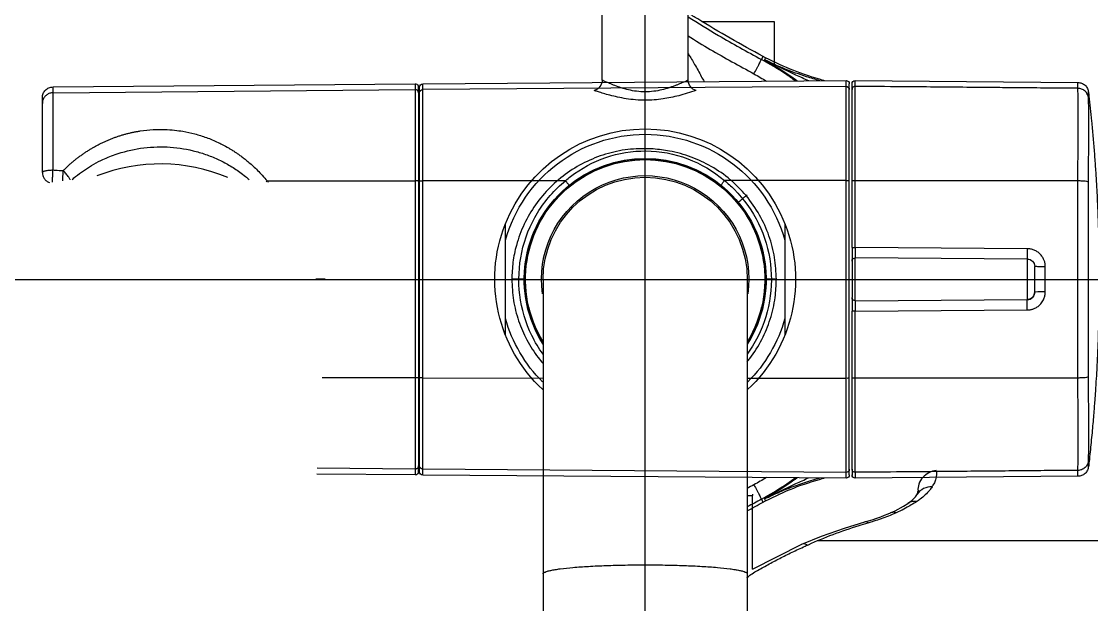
# Model space of a CAD drawing. Header units: millimetres. Extents: x 18456 to 179493, y -203649 to 469211.
# Drawn here: x 149660.6 to 149760.2, y 49931.5 to 49985.8 of the extents above; entities that cross this region are included whole.
import ezdxf

# ---------------------------------------------------------------- set-up
doc = ezdxf.new("R2010")
doc.units = ezdxf.units.MM
doc.layers.add('X-평면도(기본형)$0$FUR', color=6, linetype='Continuous', true_color=0xff00ff)
doc.layers.add('X-평면도(기본형)$0$TIL', color=5, linetype='Continuous', true_color=0x0000ff)

# ---------------------------------------------------------------- blocks, each defined once
blk = doc.blocks.new('X-평면도(기본형)$0$A$C5C7666B6')
at = {"layer": 'X-평면도(기본형)$0$FUR', "color": 1, "true_color": 0xff0000}
for p, q in [((94.3, 283.569), (94.3, 19.863)), ((600.324, 125.355), (-4.7, 125.355))]:
    blk.add_line(p, q, dxfattribs=at)
at = {"layer": 'X-평면도(기본형)$0$FUR'}
for p, q in [((77.456, 181.455), (77.397, 181.455)), ((76.397, 180.464), (76.103, 146.758)), ((76.457, 180.464), (76.397, 180.464)), ((76.938, 180.464), (76.646, 146.758)), ((85.145, 160.533), (85.13, 146.758)), ((103.47, 146.758), (103.461, 155.407)), ((111.954, 146.758), (111.875, 155.891)), ((112.497, 146.751), (112.417, 155.919)), ((76.163, 146.758), (76.103, 146.758)), ((76.463, 146.455), (76.369, 146.458)), ((77.85, 146.455), (77.85, 146.355)), ((110.75, 146.355), (110.75, 146.455)), ((112.232, 146.458), (112.137, 146.455)), ((112.437, 146.758), (112.497, 146.758)), ((76.1, 146.058), (75.802, 106.658)), ((76.644, 146.058), (76.1, 146.058)), ((76.348, 106.658), (76.644, 146.058)), ((76.942, 146.355), (76.4, 146.355)), ((85.13, 146.058), (76.644, 146.058)), ((85.165, 146.355), (76.942, 146.355)), ((103.47, 146.058), (85.13, 146.058)), ((103.435, 146.355), (85.165, 146.355)), ((111.658, 146.355), (103.435, 146.355)), ((103.47, 146.058), (103.48, 134.855)), ((111.956, 146.058), (103.47, 146.058)), ((112.2, 146.355), (111.658, 146.355)), ((112.252, 106.658), (111.956, 146.058)), ((112.5, 146.058), (111.956, 146.058)), ((112.798, 106.658), (112.5, 146.058)), ((94.294, 137.544), (94.294, 137.765)), ((94.294, 137.324), (94.294, 137.544)), ((94.294, 137.114), (94.294, 137.324)), ((94.294, 136.927), (94.294, 137.114)), ((94.294, 136.77), (94.294, 136.927)), ((94.294, 136.652), (94.294, 136.77)), ((94.294, 136.578), (94.294, 136.652)), ((94.294, 136.553), (94.294, 136.578)), ((94.3, 134.855), (499.834, 134.855)), ((75.773, 129.355), (58.5, 129.355)), ((75.773, 121.355), (58.5, 121.355)), ((76.728, 120.616), (76.736, 120.641)), ((70.3, 120.094), (70.3, 113.355)), ((94.3, 115.855), (499.834, 115.855)), ((114.4, 115.855), (114.4, 115.355)), ((121.253, 115.355), (114.4, 115.355)), ((121.264, 115.378), (118.944, 110.776)), ((73.842, 114.527), (73.571, 114.383)), ((73.7, 114.142), (73.571, 114.383)), ((73.7, 114.142), (73.868, 114.234)), ((94.294, 113.143), (94.294, 114.143)), ((114.721, 114.234), (114.889, 114.142)), ((115.018, 114.383), (114.747, 114.527)), ((115.018, 114.383), (114.889, 114.142)), ((70.3, 113.355), (74.3, 113.355)), ((118.943, 110.775), (118.944, 110.776)), ((119.024, 110.255), (118.983, 110.162)), ((118.6, 109.292), (118.6, 49.709)), ((76.348, 106.658), (75.802, 106.658)), ((85.095, 106.658), (76.348, 106.658)), ((103.505, 106.658), (85.095, 106.658)), ((112.252, 106.658), (103.505, 106.658)), ((112.798, 106.658), (112.252, 106.658)), ((75.803, 105.813), (75.803, 105.807)), ((75.803, 105.807), (75.983, 85.079)), ((75.863, 105.803), (75.803, 105.803)), ((76.646, 106.355), (76.102, 106.355)), ((85.13, 106.355), (76.646, 106.355)), ((103.47, 106.355), (85.13, 106.355)), ((111.954, 106.355), (103.47, 106.355)), ((112.498, 106.355), (111.954, 106.355)), ((112.249, 105.805), (112.797, 105.805)), ((112.616, 85.077), (112.797, 105.805)), ((116.02, 102.529), (115.818, 102.095)), ((113.977, 99.962), (113.979, 99.962)), ((114.526, 100.204), (114.346, 100.079)), ((76.88, 84.095), (76.875, 84.095)), ((111.721, 84.095), (111.726, 84.095))]:
    blk.add_line(p, q, dxfattribs=at)
at = {"layer": 'X-평면도(기본형)$0$FUR', "color": 8, "true_color": 0x808080}
for p, q in [((85.118, 132.764), (85.13, 146.058)), ((99.496, 138.355), (89.104, 138.355)), ((85.095, 106.658), (85.105, 117.97)), ((86.508, 115.948), (86.445, 115.871)), ((103.497, 115.855), (103.505, 106.658)), ((89.104, 112.355), (99.496, 112.355)), ((91.445, 89.802), (91.335, 105.803)), ((92.224, 105.802), (92.296, 105.803)), ((92.408, 89.8), (92.296, 105.803)), ((96.056, 106.105), (95.992, 106.105)), ((96.292, 105.803), (96.18, 89.8)), ((96.292, 105.803), (96.18, 89.8)), ((96.292, 105.803), (96.292, 105.803)), ((97.254, 105.803), (97.144, 89.802)), ((96.18, 89.8), (96.18, 89.8)), ((95.466, 88.114), (93.123, 88.114))]:
    blk.add_line(p, q, dxfattribs=at)
at = {"layer": 'X-평면도(기본형)$0$FUR'}
for points in [[(118.943, 110.775), (118.198, 108.958), (117.441, 106.793), (116.869, 104.916)], [(103.502, 105.803), (102.723, 105.803), (101.944, 105.803), (101.164, 105.803), (100.383, 105.803), (99.602, 105.803), (98.82, 105.803), (98.037, 105.803), (97.254, 105.803)], [(116.869, 104.916), (116.806, 104.703), (116.661, 104.234)], [(116.661, 104.234), (116.515, 103.798), (116.378, 103.414), (116.249, 103.075), (116.111, 102.737), (116.021, 102.531)], [(115.818, 102.095), (115.4, 101.316), (115.148, 100.907)], [(115.143, 100.899), (114.877, 100.552), (114.526, 100.204)], [(114.349, 100.081), (114.239, 100.024), (114.055, 99.965), (113.979, 99.961)]]:
    blk.add_lwpolyline(points, dxfattribs=at)
at = {"layer": 'X-평면도(기본형)$0$FUR', "color": 8, "true_color": 0x808080}
for points in [[(96.292, 105.803), (96.223, 105.803), (96.024, 105.803), (95.706, 105.803), (95.292, 105.803), (94.81, 105.803), (94.293, 105.803), (93.776, 105.803), (93.294, 105.803), (92.881, 105.803), (92.563, 105.803), (92.364, 105.803), (92.296, 105.803)], [(92.408, 89.8), (92.472, 89.8), (92.66, 89.8), (92.96, 89.8), (93.35, 89.8), (93.805, 89.8), (94.293, 89.8), (94.781, 89.8), (95.236, 89.8), (95.627, 89.8), (95.927, 89.8), (96.116, 89.8), (96.18, 89.8)]]:
    blk.add_lwpolyline(points, dxfattribs=at)
at = {"layer": 'X-평면도(기본형)$0$FUR', "color": 8, "true_color": 0x808080, "extrusion": (0, 0, -1)}
blk.add_arc((-99.699, 170.486), 16.14, 337.10446, 21.43631, dxfattribs=at)
at = {"layer": 'X-평면도(기본형)$0$FUR'}
for centre, radius, start, end in [((76.4, 146.055), 0.3, 90, 179.56667), ((76.943, 146.056), 0.299, 90.20002, 179.76952), ((85.785, 146.131), 0.659, 160.0733, 186.35585), ((102.815, 146.131), 0.659, 353.64342, 19.92743), ((111.657, 146.056), 0.299, 0.23048, 89.80034), ((112.2, 146.055), 0.3, 0.43333, 90), ((94.3, 125.355), 9.65, 81.99399, 278.00601), ((94.3, 125.355), 9.5, 90, 270), ((75.763, 130.355), 1, 270, 344.90459), ((75.763, 120.355), 1, 15.09541, 90), ((114.4, 115.855), 0.5, 258, 270), ((76.102, 106.655), 0.3, 179.56667, 270), ((76.647, 106.654), 0.299, 179.36831, 269.79613), ((85.763, 106.583), 0.672, 173.60156, 199.76782), ((102.837, 106.583), 0.672, 340.23235, 6.39862), ((111.953, 106.654), 0.299, 270.20387, 0.63169), ((112.498, 106.655), 0.3, 270, 0.43333), ((76.103, 105.805), 0.3, 90, 178.58663), ((112.497, 105.805), 0.3, 359.59023, 90), ((172.747, 88.18), 58.169, 162.72555, 163.5905), ((101.28, 108.664), 16.162, 327.91593, 332.15177), ((115.029, 98.887), 1.374, 119.80994, 122.54139), ((108.969, 104.102), 7.227, 323.15313, 326.18455)]:
    blk.add_arc(centre, radius, start, end, dxfattribs=at)
at = {"layer": 'X-평면도(기본형)$0$FUR', "color": 8, "true_color": 0x808080}
for centre, radius, start, end in [((94.3, 125.355), 14, 42.90774, 317.09226), ((94.3, 125.355), 13.5, 105.64247, 254.35753), ((94.3, 125.355), 13.5, 45.00492, 74.35753), ((94.3, 125.355), 11.25, 57.61247, 302.38753), ((94.294, 125.355), 11.135, 58.55477, 301.44523), ((94.3, 125.355), 13.5, 285.64247, 314.99508), ((92.596, 105.805), 0.3, 90.00007, 180.3999), ((95.992, 105.805), 0.3, 359.60048, 89.99995), ((93.108, 89.805), 0.7, 180.40014, 270.00001), ((95.48, 89.805), 0.7, 269.99992, 359.60009)]:
    blk.add_arc(centre, radius, start, end, dxfattribs=at)
at = {"layer": 'X-평면도(기본형)$0$FUR'}
for points, knots in [([(77.397, 181.455), (77.266, 181.44), (77.006, 181.411), (76.676, 181.182), (76.445, 180.855), (76.413, 180.594), (76.397, 180.464)], [0, 0, 0, 0, 0.250001, 0.5, 0.749998, 1, 1, 1, 1]), ([(76.938, 180.464), (76.939, 180.568), (76.956, 180.672), (77.021, 180.87), (77.07, 180.963), (77.192, 181.131), (77.266, 181.205), (77.434, 181.327), (77.527, 181.375), (77.724, 181.439), (77.828, 181.455), (77.931, 181.455)], [0, 0, 0, 0, 0.2, 0.2, 0.4, 0.4, 0.6, 0.6, 0.8, 0.8, 1, 1, 1, 1]), ([(77.931, 181.455), (77.72, 181.455), (77.403, 181.455), (77.443, 181.455), (77.456, 181.455)], [0, 0, 0, 0, 0.666627, 1, 1, 1, 1]), ([(84.351, 181.455), (83.786, 181.455), (83.218, 181.455), (81.843, 181.455), (81.05, 181.455), (79.709, 181.455), (79.144, 181.455), (78.316, 181.455), (78.042, 181.455), (77.931, 181.455)], [0, 0, 0, 0, 0.173987, 0.173987, 0.456144, 0.456144, 0.738301, 0.738301, 1.020457, 1.020457, 1.020457, 1.020457]), ([(84.351, 181.455), (84.344, 181.454), (84.329, 181.453), (84.309, 181.44), (84.292, 181.422), (84.277, 181.402), (84.253, 181.363), (84.223, 181.292), (84.188, 181.166), (84.159, 181.014), (84.138, 180.838), (84.125, 180.653), (84.123, 180.526), (84.122, 180.464)], [0, 0, 0, 0, 0.0632772, 0.1199454, 0.1699939, 0.2134243, 0.2502462, 0.3814301, 0.5001633, 0.6307402, 0.7573102, 0.8802502, 1, 1, 1, 1]), ([(84.351, 181.455), (84.452, 181.455), (84.553, 181.44), (84.747, 181.379), (84.839, 181.334), (85.005, 181.219), (85.079, 181.148), (85.203, 180.988), (85.253, 180.899), (85.292, 180.795), (85.295, 180.785), (85.298, 180.776)], [0, 0, 0, 0, 0.2, 0.2, 0.4, 0.4, 0.6, 0.6, 0.8, 0.8, 0.8194978, 0.8194978, 0.8194978, 0.8194978]), ([(76.938, 180.464), (76.724, 180.464), (76.404, 180.464), (76.444, 180.464), (76.457, 180.464)], [0, 0, 0, 0, 0.666667, 1, 1, 1, 1]), ([(84.122, 180.464), (83.19, 180.464), (82.293, 180.464), (80.647, 180.464), (79.9, 180.464), (78.625, 180.464), (78.097, 180.464), (77.31, 180.464), (77.051, 180.464), (76.938, 180.464)], [0, 0, 0, 0, 0.25, 0.25, 0.5, 0.5, 0.75, 0.75, 1, 1, 1, 1]), ([(85.261, 180.512), (85.22, 180.512), (85.166, 180.511), (85.022, 180.506), (84.926, 180.503), (84.714, 180.494), (84.598, 180.489), (84.36, 180.477), (84.239, 180.471), (84.122, 180.464)], [0.2354294, 0.2354294, 0.2354294, 0.2354294, 0.4, 0.4, 0.6, 0.6, 0.8, 0.8, 1, 1, 1, 1]), ([(84.122, 180.464), (84.126, 180.401), (84.129, 180.338), (84.148, 180.021), (84.163, 179.766), (84.178, 179.512)], [1.65944625, 1.65944625, 1.65944625, 1.65944625, 1.67833188, 1.67833188, 1.75485151, 1.75485151, 1.75485151, 1.75485151]), ([(85.125, 179.555), (85.093, 179.554), (85.004, 179.551), (84.837, 179.545), (84.66, 179.537), (84.531, 179.53), (84.456, 179.527), (84.4, 179.524), (84.344, 179.521), (84.291, 179.518), (84.236, 179.515), (84.199, 179.513), (84.178, 179.512)], [0.4226013, 0.4226013, 0.4226013, 0.4226013, 0.4999817, 0.6248691, 0.7497584, 0.8122995, 0.8435822, 0.8748658, 0.9061502, 0.9374344, 0.9641362, 1, 1, 1, 1]), ([(85.026, 178.855), (85.023, 178.856), (85.02, 178.857), (84.957, 178.888), (84.879, 178.938), (84.698, 179.066), (84.596, 179.145), (84.386, 179.32), (84.279, 179.416), (84.178, 179.512)], [0.2382534, 0.2382534, 0.2382534, 0.2382534, 0.25, 0.25, 0.5, 0.5, 0.75, 0.75, 1, 1, 1, 1]), ([(94.294, 155.147), (94.294, 155.261), (94.294, 155.496), (94.294, 155.782), (94.294, 155.973), (94.294, 155.996), (94.294, 156.008)], [0, 0, 0, 0, 0.244852, 0.504088, 0.761077, 1, 1, 1, 1]), ([(76.103, 146.758), (76.107, 146.713), (76.113, 146.653), (76.16, 146.579), (76.19, 146.546), (76.207, 146.53), (76.217, 146.521), (76.226, 146.515), (76.232, 146.51), (76.238, 146.506), (76.247, 146.5), (76.258, 146.494), (76.275, 146.484), (76.295, 146.476), (76.328, 146.464), (76.353, 146.459), (76.364, 146.458), (76.369, 146.458)], [0, 0, 0, 0, 0.2838117, 0.3848772, 0.4191184, 0.4320017, 0.4425615, 0.4473442, 0.4520798, 0.4570305, 0.4624524, 0.4754947, 0.4924677, 0.5409015, 0.6117077, 0.8309336, 1, 1, 1, 1]), ([(76.163, 146.758), (76.15, 146.758), (76.109, 146.758), (76.431, 146.758), (76.646, 146.758)], [0, 0, 0, 0, 0.333333, 1, 1, 1, 1]), ([(76.944, 146.455), (76.729, 146.455), (76.414, 146.455), (76.451, 146.455), (76.463, 146.455)], [0, 0, 0, 0, 0.681666, 1, 1, 1, 1]), ([(76.646, 146.758), (76.773, 146.758), (77.081, 146.758), (78.022, 146.758), (78.656, 146.758), (80.181, 146.758), (81.071, 146.758), (83.011, 146.758), (84.06, 146.758), (85.13, 146.758)], [0, 0, 0, 0, 0.25, 0.25, 0.5, 0.5, 0.75, 0.75, 1, 1, 1, 1]), ([(76.944, 146.455), (76.912, 146.455), (76.881, 146.46), (76.821, 146.48), (76.793, 146.495), (76.743, 146.532), (76.72, 146.555), (76.684, 146.606), (76.669, 146.635), (76.65, 146.695), (76.646, 146.726), (76.646, 146.758)], [0, 0, 0, 0, 0.2, 0.2, 0.4, 0.4, 0.6, 0.6, 0.8, 0.8, 1, 1, 1, 1]), ([(76.944, 146.455), (77.068, 146.455), (77.374, 146.455), (78.3, 146.455), (78.932, 146.455), (80.431, 146.455), (81.319, 146.455), (83.177, 146.455), (84.17, 146.455), (85.166, 146.455)], [0, 0, 0, 0, 0.315536, 0.315536, 0.631073, 0.631073, 0.946609, 0.946609, 1.247474, 1.247474, 1.247474, 1.247474]), ([(85.13, 146.758), (88.165, 146.758), (91.233, 146.758), (95.834, 146.758), (97.367, 146.758), (99.662, 146.758), (100.807, 146.758), (101.95, 146.758), (102.71, 146.758), (103.089, 146.758), (103.47, 146.758)], [0, 0, 0, 0, 0.5, 0.5, 0.75, 0.75, 0.875, 0.9375, 0.9375, 1, 1, 1, 1]), ([(85.166, 146.455), (85.162, 146.455), (85.158, 146.46), (85.151, 146.48), (85.148, 146.495), (85.142, 146.532), (85.139, 146.555), (85.135, 146.606), (85.133, 146.635), (85.131, 146.695), (85.13, 146.726), (85.13, 146.758)], [0, 0, 0, 0, 0.2, 0.2, 0.4, 0.4, 0.6, 0.6, 0.8, 0.8, 1, 1, 1, 1]), ([(85.166, 146.455), (87.007, 146.455), (88.856, 146.455), (92.56, 146.455), (94.416, 146.455), (98.664, 146.455), (101.056, 146.455), (103.434, 146.455)], [0, 0, 0, 0, 0.556142, 0.556142, 1.112284, 1.112284, 1.830937, 1.830937, 1.830937, 1.830937]), ([(103.434, 146.455), (103.438, 146.455), (103.442, 146.46), (103.449, 146.48), (103.452, 146.495), (103.458, 146.532), (103.461, 146.555), (103.465, 146.606), (103.467, 146.635), (103.469, 146.695), (103.47, 146.726), (103.47, 146.758)], [0, 0, 0, 0, 0.2, 0.2, 0.4, 0.4, 0.6, 0.6, 0.8, 0.8, 1, 1, 1, 1]), ([(103.434, 146.455), (104.479, 146.455), (105.516, 146.455), (107.405, 146.455), (108.282, 146.455), (109.758, 146.455), (110.377, 146.455), (111.253, 146.455), (111.538, 146.455), (111.656, 146.455)], [0, 0, 0, 0, 0.315536, 0.315536, 0.631073, 0.631073, 0.946609, 0.946609, 1.247474, 1.247474, 1.247474, 1.247474]), ([(103.47, 146.758), (104.54, 146.758), (105.589, 146.758), (107.529, 146.758), (108.419, 146.758), (109.944, 146.758), (110.578, 146.758), (111.519, 146.758), (111.827, 146.758), (111.954, 146.758)], [0, 0, 0, 0, 0.25, 0.25, 0.5, 0.5, 0.75, 0.75, 1, 1, 1, 1]), ([(111.656, 146.455), (111.688, 146.455), (111.719, 146.46), (111.779, 146.48), (111.807, 146.495), (111.857, 146.532), (111.88, 146.555), (111.916, 146.606), (111.931, 146.635), (111.95, 146.695), (111.954, 146.726), (111.954, 146.758)], [0, 0, 0, 0, 0.2, 0.2, 0.4, 0.4, 0.6, 0.6, 0.8, 0.8, 1, 1, 1, 1]), ([(112.137, 146.455), (112.147, 146.455), (112.182, 146.455), (111.873, 146.455), (111.656, 146.455)], [0, 0, 0, 0, 0.297847, 1, 1, 1, 1]), ([(111.954, 146.758), (112.169, 146.758), (112.491, 146.758), (112.45, 146.758), (112.437, 146.758)], [0, 0, 0, 0, 0.666667, 1, 1, 1, 1]), ([(112.232, 146.458), (112.24, 146.459), (112.255, 146.46), (112.291, 146.469), (112.328, 146.484), (112.363, 146.505), (112.38, 146.518), (112.392, 146.528), (112.404, 146.538), (112.42, 146.554), (112.448, 146.588), (112.489, 146.661), (112.494, 146.717), (112.497, 146.758)], [0, 0, 0, 0, 0.229818, 0.451038, 0.581782, 0.620062, 0.634264, 0.646309, 0.657415, 0.668848, 0.696001, 0.774388, 1, 1, 1, 1]), ([(121.685, 134.855), (121.654, 134.855), (121.605, 134.817), (121.559, 134.748), (121.5, 134.628), (121.434, 134.42), (121.36, 134.106), (121.288, 133.708), (121.19, 133.022), (121.086, 131.989), (120.987, 130.567), (120.913, 128.945), (120.868, 127.185), (120.857, 125.973), (120.857, 125.355)], [0, 0, 0, 0, 0.09316, 0.163051, 0.252255, 0.492104, 0.815368, 1.220683, 1.705011, 2.893102, 4.336378, 5.98058, 7.763309, 9.616764, 9.616764, 9.616764, 9.616764]), ([(85.565, 132.445), (85.563, 132.442), (85.553, 132.445), (85.521, 132.463), (85.497, 132.477), (85.44, 132.516), (85.406, 132.54), (85.331, 132.596), (85.29, 132.627), (85.205, 132.694), (85.161, 132.729), (85.118, 132.764)], [-0.000003, -0.000003, -0.000003, -0.000003, 0.199993, 0.199993, 0.399995, 0.399995, 0.599997, 0.599997, 0.799998, 0.799998, 1, 1, 1, 1]), ([(77.636, 125.355), (77.635, 125.946), (77.562, 126.811), (77.353, 127.9), (77.181, 128.608), (77.014, 129.2), (76.887, 129.608), (76.807, 129.858), (76.762, 129.987), (76.741, 130.063), (76.728, 130.095)], [0, 0, 0, 0, 1.771072, 2.590145, 3.327868, 3.953884, 4.435438, 4.611929, 4.74071, 4.845522, 4.845522, 4.845522, 4.845522]), ([(76.855, 125.355), (76.855, 125.62), (76.821, 126.14), (76.684, 126.885), (76.493, 127.561), (76.285, 128.149), (76.088, 128.634), (75.943, 128.965), (75.851, 129.166), (75.806, 129.263), (75.777, 129.322), (75.766, 129.349), (75.763, 129.355)], [0, 0, 0, 0, 0.794228, 1.558423, 2.267341, 2.89886, 3.430061, 3.836063, 3.984336, 4.09237, 4.158164, 4.180191, 4.180191, 4.180191, 4.180191]), ([(75.763, 121.355), (75.761, 121.356), (75.77, 121.366), (75.771, 121.377), (75.786, 121.404), (75.801, 121.438), (75.822, 121.482), (75.858, 121.56), (75.912, 121.679), (75.988, 121.848), (76.075, 122.049), (76.171, 122.28), (76.273, 122.539), (76.378, 122.825), (76.521, 123.248), (76.684, 123.826), (76.821, 124.571), (76.855, 125.091), (76.855, 125.355)], [0, 0, 0, 0, 0.005506, 0.022025, 0.049526, 0.087819, 0.136673, 0.195852, 0.344122, 0.529886, 0.75013, 1.00169, 1.281362, 1.586071, 1.912942, 2.621855, 3.386049, 4.18028, 4.18028, 4.18028, 4.18028]), ([(76.736, 120.641), (76.912, 121.167), (77.219, 122.174), (77.551, 123.748), (77.635, 124.8), (77.636, 125.355)], [0, 0, 0, 0, 1.665758, 3.153867, 4.8189, 4.8189, 4.8189, 4.8189]), ([(120.857, 125.355), (120.857, 124.738), (120.868, 123.525), (120.913, 121.766), (120.987, 120.144), (121.086, 118.722), (121.19, 117.688), (121.288, 117.003), (121.36, 116.605), (121.434, 116.29), (121.5, 116.083), (121.559, 115.963), (121.605, 115.894), (121.654, 115.855), (121.685, 115.855)], [0, 0, 0, 0, 1.853456, 3.636185, 5.280387, 6.723662, 7.911753, 8.396081, 8.801396, 9.12466, 9.364509, 9.453713, 9.523605, 9.616764, 9.616764, 9.616764, 9.616764]), ([(73.571, 114.383), (72.434, 116.427), (71.126, 118.776), (69.707, 121.059), (69.521, 121.355)], [0, 0, 0, 0, 0.3331978, 0.383066, 0.383066, 0.383066, 0.383066]), ([(69.868, 121.355), (70.459, 120.422), (71.851, 118.186), (73.111, 115.871), (73.842, 114.527)], [0.1390638, 0.1390638, 0.1390638, 0.1390638, 0.5, 1, 1, 1, 1]), ([(71.649, 121.355), (72.074, 120.674), (73.306, 118.666), (74.432, 116.597), (75.174, 115.232)], [0.2414288, 0.2414288, 0.2414288, 0.2414288, 0.5, 1, 1, 1, 1]), ([(73.28, 121.355), (73.301, 121.343), (73.639, 121.136), (74.346, 120.718), (75.203, 120.243), (75.74, 119.959), (75.902, 119.875)], [0.1926406, 0.1926406, 0.1926406, 0.1926406, 0.1967999, 0.2597338, 0.3316489, 0.3626308, 0.3626308, 0.3626308, 0.3626308]), ([(122.052, 115.855), (122.051, 115.854), (122.05, 115.853), (122.049, 115.852), (121.951, 115.747), (121.853, 115.641), (121.766, 115.529), (121.645, 115.373), (121.438, 115.021), (121.155, 114.48), (120.846, 113.939), (120.546, 113.392), (120.256, 112.832), (119.867, 112.069), (119.592, 111.486), (119.407, 111.096)], [-0.433045, -0.433045, -0.433045, -0.433045, -0.427923, -0.427923, -0.427923, 0, 0, 0, 0.591636, 1.217745, 1.835703, 2.457894, 3.090241, 3.728333, 5.024616, 5.024616, 5.024616, 5.024616]), ([(75.174, 115.232), (75.008, 115.144), (74.753, 115.009), (74.446, 114.847), (74.234, 114.734), (74.062, 114.643), (73.894, 114.554), (73.863, 114.538), (73.842, 114.527)], [0, 0, 0, 0, 0.239696, 0.368512, 0.499999, 0.631486, 0.760301, 1, 1, 1, 1]), ([(113.414, 115.232), (113.581, 115.144), (113.836, 115.009), (114.144, 114.846), (114.356, 114.734), (114.527, 114.643), (114.695, 114.554), (114.726, 114.538), (114.747, 114.527)], [0, 0, 0, 0, 0.240052, 0.368975, 0.500495, 0.631944, 0.760658, 1, 1, 1, 1]), ([(75.817, 108.666), (75.807, 108.704), (75.534, 109.673), (74.942, 111.547), (74.113, 113.281), (73.7, 114.142)], [0.6608901, 0.6608901, 0.6608901, 0.6608901, 0.6677424, 0.8349282, 1, 1, 1, 1]), ([(75.838, 111.387), (75.62, 111.675), (74.897, 112.685), (74.28, 113.762), (73.842, 114.527)], [0.92573527, 0.92573527, 0.92573527, 0.92573527, 0.94732974, 1, 1, 1, 1]), ([(73.868, 114.234), (74.314, 113.476), (74.926, 112.434), (75.637, 111.459), (75.837, 111.198)], [0, 0, 0, 0, 0.05287601, 0.0726415, 0.0726415, 0.0726415, 0.0726415]), ([(75.828, 110.122), (75.651, 110.529), (75.017, 111.94), (74.347, 113.277), (73.868, 114.234)], [0.6428681, 0.6428681, 0.6428681, 0.6428681, 0.7445637, 1, 1, 1, 1]), ([(75.821, 109.087), (75.7, 109.511), (75.36, 110.634), (74.746, 112.398), (74.166, 113.611), (73.868, 114.234)], [0.5416296, 0.5416296, 0.5416296, 0.5416296, 0.6432602, 0.8169239, 1, 1, 1, 1]), ([(114.747, 114.527), (114.309, 113.762), (113.695, 112.69), (112.976, 111.685), (112.762, 111.402)], [0, 0, 0, 0, 0.05267022, 0.0739003, 0.0739003, 0.0739003, 0.0739003]), ([(112.763, 111.212), (112.959, 111.468), (113.666, 112.44), (114.275, 113.476), (114.721, 114.234)], [0.92772234, 0.92772234, 0.92772234, 0.92772234, 0.94712407, 1, 1, 1, 1]), ([(114.721, 114.234), (114.242, 113.277), (113.575, 111.948), (112.945, 110.546), (112.771, 110.147)], [0, 0, 0, 0, 0.2554281, 0.3550395, 0.3550395, 0.3550395, 0.3550395]), ([(114.721, 114.234), (114.497, 113.777), (114.058, 112.882), (113.506, 111.433), (113.088, 110.177), (112.856, 109.397), (112.779, 109.127)], [0, 0, 0, 0, 0.1354563, 0.2652998, 0.3906778, 0.4552987, 0.4552987, 0.4552987, 0.4552987]), ([(114.889, 114.142), (114.476, 113.281), (113.646, 111.547), (113.059, 109.686), (112.789, 108.73), (112.782, 108.705)], [0, 0, 0, 0, 0.1650713, 0.3322583, 0.3367979, 0.3367979, 0.3367979, 0.3367979]), ([(119.024, 110.255), (118.974, 110.337), (118.897, 110.505), (118.909, 110.697), (118.943, 110.775)], [0, 0, 0, 0, 0.28803, 0.5412069, 0.5412069, 0.5412069, 0.5412069]), ([(119.407, 111.096), (119.309, 110.888), (119.177, 110.61), (119.054, 110.327), (119.024, 110.255)], [0, 0, 0, 0, 0.6897011, 0.9236494, 0.9236494, 0.9236494, 0.9236494]), ([(118.983, 110.162), (118.64, 109.408), (117.992, 107.857), (117.455, 106.265), (117.202, 105.453)], [0, 0, 0, 0, 2.484401, 5.037105, 5.037105, 5.037105, 5.037105]), ([(76.346, 105.803), (76.13, 105.803), (75.809, 105.803), (75.85, 105.803), (75.863, 105.803)], [0, 0, 0, 0, 0.668371, 1, 1, 1, 1]), ([(76.643, 106.105), (76.485, 106.105), (76.17, 106.105), (76.126, 106.105), (76.103, 106.105)], [0, 0, 0, 0, 0.501284, 1, 1, 1, 1]), ([(76.345, 105.805), (76.345, 105.884), (76.378, 105.962), (76.488, 106.073), (76.565, 106.105), (76.643, 106.105)], [0, 0, 0, 0, 0.5, 0.5, 1, 1, 1, 1]), ([(78.815, 105.802), (78.742, 105.802), (78.599, 105.802), (78.394, 105.802), (78.199, 105.802), (78.013, 105.802), (77.837, 105.802), (77.67, 105.802), (77.512, 105.802), (77.364, 105.802), (77.225, 105.802), (77.094, 105.802), (76.973, 105.802), (76.861, 105.803), (76.758, 105.803), (76.665, 105.803), (76.581, 105.803), (76.507, 105.803), (76.443, 105.803), (76.388, 105.803), (76.36, 105.803), (76.345, 105.803)], [0, 0, 0, 0, 0.0538561, 0.1072844, 0.1603381, 0.2130682, 0.2655241, 0.3177538, 0.3698047, 0.4217241, 0.4735599, 0.5253609, 0.5771768, 0.6290645, 0.6810928, 0.7333369, 0.7858718, 0.838765, 0.8920688, 0.9458132, 1, 1, 1, 1]), ([(76.435, 95.426), (76.417, 97.433), (76.386, 100.892), (76.358, 104.35), (76.346, 105.803)], [0, 0, 0, 0, 0.580062, 1, 1, 1, 1]), ([(85.123, 106.105), (84.583, 106.105), (84.056, 106.105), (83.025, 106.105), (82.521, 106.105), (81.545, 106.105), (81.083, 106.105), (80.209, 106.105), (79.797, 106.105), (78.645, 106.105), (78.023, 106.105), (77.073, 106.105), (76.772, 106.105), (76.643, 106.105)], [0, 0, 0, 0, 0.125, 0.125, 0.25, 0.25, 0.375, 0.375, 0.5, 0.5, 0.75, 0.75, 1, 1, 1, 1]), ([(85.087, 105.804), (84.967, 105.804), (84.729, 105.803), (84.379, 105.803), (84.039, 105.803), (83.708, 105.803), (83.386, 105.803), (83.073, 105.802), (82.768, 105.802), (82.471, 105.802), (82.182, 105.802), (81.899, 105.802), (81.624, 105.802), (81.355, 105.802), (81.093, 105.802), (80.837, 105.802), (80.588, 105.802), (80.345, 105.802), (80.108, 105.802), (79.877, 105.802), (79.653, 105.802), (79.434, 105.802), (79.221, 105.802), (79.014, 105.802), (78.881, 105.802), (78.815, 105.802)], [0, 0, 0, 0, 0.050301, 0.099469, 0.147557, 0.194655, 0.240863, 0.286277, 0.330992, 0.375092, 0.418655, 0.461746, 0.504422, 0.546727, 0.588709, 0.630415, 0.671887, 0.71317, 0.754301, 0.79532, 0.836263, 0.877167, 0.918067, 0.959, 1, 1, 1, 1]), ([(85.123, 106.105), (85.114, 106.105), (85.104, 106.073), (85.091, 105.961), (85.087, 105.883), (85.087, 105.804)], [0, 0, 0, 0, 0.5, 0.5, 1, 1, 1, 1]), ([(111.951, 106.105), (111.887, 106.105), (111.778, 106.105), (111.475, 106.105), (111.28, 106.105), (110.806, 106.105), (110.531, 106.105), (109.908, 106.105), (109.56, 106.105), (108.408, 106.105), (107.533, 106.105), (105.577, 106.105), (104.547, 106.105), (103.466, 106.105)], [0, 0, 0, 0, 0.125, 0.125, 0.25, 0.25, 0.375, 0.375, 0.5, 0.5, 0.75, 0.75, 1, 1, 1, 1]), ([(103.502, 105.805), (103.502, 105.884), (103.498, 105.962), (103.485, 106.073), (103.476, 106.105), (103.466, 106.105)], [0, 0, 0, 0, 0.5, 0.5, 1, 1, 1, 1]), ([(112.25, 105.803), (112.234, 105.803), (112.203, 105.803), (112.143, 105.803), (112.072, 105.803), (111.99, 105.803), (111.897, 105.803), (111.792, 105.803), (111.676, 105.803), (111.548, 105.803), (111.41, 105.802), (111.26, 105.802), (111.1, 105.802), (110.928, 105.802), (110.744, 105.802), (110.549, 105.802), (110.342, 105.802), (110.122, 105.802), (109.89, 105.802), (109.645, 105.802), (109.283, 105.802), (108.786, 105.802), (108.131, 105.802), (107.431, 105.802), (106.557, 105.802), (105.578, 105.803), (104.611, 105.803), (103.945, 105.805), (103.609, 105.803), (103.502, 105.803)], [0, 0, 0, 0, 0.026333, 0.05253, 0.078594, 0.104538, 0.130389, 0.156176, 0.181936, 0.207705, 0.23352, 0.259413, 0.285413, 0.311543, 0.337827, 0.364293, 0.390968, 0.417883, 0.445069, 0.472561, 0.500394, 0.562263, 0.624242, 0.686762, 0.750302, 0.8476, 0.92374, 0.975634, 1, 1, 1, 1]), ([(111.951, 106.105), (111.986, 106.105), (112.057, 106.105), (112.15, 106.105), (112.234, 106.105), (112.308, 106.105), (112.371, 106.105), (112.425, 106.105), (112.468, 106.105), (112.501, 106.105), (112.524, 106.105), (112.531, 106.105), (112.535, 106.105)], [0, 0, 0, 0, 0.10008, 0.20011, 0.300101, 0.400067, 0.500019, 0.59997, 0.699931, 0.799915, 0.899934, 1, 1, 1, 1]), ([(112.249, 105.805), (112.249, 105.876), (112.22, 105.959), (112.103, 106.076), (112.021, 106.105), (111.951, 106.105)], [0, 0, 0, 0, 0.5, 0.5, 1, 1, 1, 1]), ([(112.071, 85.084), (112.076, 85.826), (112.088, 87.379), (112.119, 90.818), (112.16, 95.522), (112.208, 100.875), (112.237, 104.343), (112.25, 105.803)], [0, 0, 0, 0, 0.107377, 0.224968, 0.497871, 0.788607, 1, 1, 1, 1]), ([(116.947, 104.613), (116.907, 104.477), (116.729, 103.89), (116.532, 103.31), (116.363, 102.869)], [0, 0, 0, 0, 0.424869, 1.838587, 1.838587, 1.838587, 1.838587]), ([(116.948, 104.615), (116.93, 104.639), (116.874, 104.728), (116.848, 104.844), (116.869, 104.916)], [0, 0, 0, 0, 0.0898052, 0.3168057, 0.3168057, 0.3168057, 0.3168057]), ([(116.363, 102.869), (116.339, 102.805), (116.229, 102.521), (116.111, 102.24), (116.014, 102.024)], [0, 0, 0, 0, 0.2062498, 0.914466, 0.914466, 0.914466, 0.914466]), ([(116.014, 102.024), (115.979, 101.946), (115.836, 101.64), (115.687, 101.337), (115.569, 101.115)], [0, 0, 0, 0, 0.257703, 1.012206, 1.012206, 1.012206, 1.012206]), ([(116.014, 102.024), (116, 102.066), (115.956, 102.23), (115.968, 102.414), (116.02, 102.529)], [0, 0, 0, 0, 0.1325501, 0.5110321, 0.5110321, 0.5110321, 0.5110321]), ([(114.973, 100.08), (114.952, 100.22), (114.95, 100.51), (115.061, 100.782), (115.143, 100.899)], [0, 0, 0, 0, 0.4250114, 0.8515801, 0.8515801, 0.8515801, 0.8515801]), ([(112.076, 98.258), (112.145, 98.725), (112.492, 99.427), (113.301, 99.917), (113.763, 99.979), (113.977, 99.962)], [0, 0, 0, 0, 1.417202, 2.1267, 2.771234, 2.771234, 2.771234, 2.771234]), ([(113.604, 98.655), (113.601, 98.922), (113.701, 99.465), (114.065, 99.902), (114.29, 100.045)], [0, 0, 0, 0, 0.799293, 1.601049, 1.601049, 1.601049, 1.601049]), ([(113.604, 98.655), (113.71, 98.724), (114.141, 99.04), (114.506, 99.441), (114.752, 99.768)], [0, 0, 0, 0, 0.377284, 1.603588, 1.603588, 1.603588, 1.603588]), ([(112.076, 98.258), (112.187, 98.244), (112.666, 98.227), (113.144, 98.385), (113.459, 98.569)], [0, 0, 0, 0, 0.336815, 1.43228, 1.43228, 1.43228, 1.43228]), ([(76.525, 85.084), (76.518, 85.899), (76.504, 87.623), (76.483, 90.045), (76.459, 92.677), (76.444, 94.401), (76.435, 95.426)], [0, 0, 0, 0, 0.236428, 0.499997, 0.702445, 1, 1, 1, 1]), ([(103.476, 85.084), (103.48, 85.979), (103.487, 87.702), (103.491, 90.152), (103.49, 92.705), (103.488, 94.428), (103.487, 95.426)], [0, 0, 0, 0, 0.259452, 0.5, 0.710447, 1, 1, 1, 1]), ([(75.983, 85.08), (75.996, 84.963), (76.023, 84.721), (76.226, 84.404), (76.521, 84.17), (76.759, 84.119), (76.874, 84.095)], [0, 0, 0, 0, 0.241574, 0.4999987, 0.7584257, 1, 1, 1, 1]), ([(85.113, 85.084), (84.566, 85.084), (84.032, 85.08), (82.99, 85.072), (82.482, 85.067), (81.491, 85.061), (81.022, 85.058), (80.137, 85.055), (79.721, 85.054), (78.943, 85.054), (78.59, 85.055), (77.96, 85.058), (77.682, 85.061), (77.202, 85.067), (77.005, 85.072), (76.699, 85.08), (76.589, 85.084), (76.525, 85.084)], [0, 0, 0, 0, 0.125, 0.125, 0.25, 0.25, 0.375, 0.375, 0.5, 0.5, 0.625, 0.625, 0.75, 0.75, 0.875, 0.875, 1, 1, 1, 1]), ([(77.422, 84.097), (77.312, 84.108), (77.196, 84.139), (76.975, 84.246), (76.871, 84.323), (76.699, 84.512), (76.632, 84.623), (76.546, 84.854), (76.525, 84.973), (76.525, 85.084)], [0, 0, 0, 0, 0.25, 0.25, 0.5, 0.5, 0.75, 0.75, 1, 1, 1, 1]), ([(85.113, 85.084), (85.113, 84.973), (85.116, 84.854), (85.126, 84.623), (85.134, 84.512), (85.155, 84.323), (85.167, 84.246), (85.193, 84.139), (85.207, 84.108), (85.22, 84.097)], [0, 0, 0, 0, 0.25, 0.25, 0.5, 0.5, 0.75, 0.75, 1, 1, 1, 1]), ([(103.37, 84.097), (103.383, 84.108), (103.396, 84.139), (103.423, 84.246), (103.435, 84.323), (103.455, 84.512), (103.463, 84.623), (103.473, 84.854), (103.476, 84.973), (103.476, 85.084)], [0, 0, 0, 0, 0.25, 0.25, 0.5, 0.5, 0.75, 0.75, 1, 1, 1, 1]), ([(112.07, 85.084), (111.939, 85.084), (111.633, 85.071), (110.912, 85.061), (110.633, 85.058), (110.002, 85.055), (109.651, 85.054), (108.873, 85.054), (108.455, 85.055), (107.57, 85.058), (107.102, 85.061), (106.112, 85.067), (105.601, 85.072), (104.557, 85.08), (104.023, 85.084), (103.476, 85.084)], [0, 0, 0, 0, 0.25, 0.25, 0.375, 0.375, 0.5, 0.5, 0.625, 0.625, 0.75, 0.75, 0.875, 0.875, 1, 1, 1, 1]), ([(111.173, 84.097), (111.283, 84.108), (111.399, 84.139), (111.619, 84.246), (111.723, 84.323), (111.895, 84.512), (111.962, 84.623), (112.049, 84.854), (112.069, 84.973), (112.07, 85.084)], [0, 0, 0, 0, 0.25, 0.25, 0.5, 0.5, 0.75, 0.75, 1, 1, 1, 1]), ([(111.726, 84.095), (111.841, 84.119), (112.079, 84.17), (112.374, 84.404), (112.577, 84.721), (112.604, 84.963), (112.617, 85.08)], [0, 0, 0, 0, 0.241576, 0.499999, 0.758422, 1, 1, 1, 1]), ([(77.422, 84.097), (77.263, 84.097), (76.953, 84.096), (76.904, 84.095), (76.88, 84.095)], [0, 0, 0, 0, 0.511432, 1, 1, 1, 1]), ([(76.88, 84.094), (77, 84.081), (77.474, 84.028), (78.401, 83.927), (79.409, 83.827), (80.285, 83.745), (80.992, 83.682), (81.703, 83.622), (82.442, 83.563), (83.164, 83.509), (83.783, 83.465), (84.484, 83.418), (85.214, 83.373), (86.068, 83.324), (87.086, 83.273), (88.171, 83.226), (89.368, 83.183), (90.661, 83.146), (92.103, 83.119), (93.403, 83.106), (94.61, 83.105), (95.728, 83.11), (97, 83.127), (98.243, 83.154), (99.363, 83.188), (100.187, 83.217), (100.874, 83.245), (101.627, 83.279), (102.538, 83.324), (103.58, 83.384), (104.611, 83.45), (105.503, 83.514), (106.217, 83.568), (106.947, 83.626), (107.738, 83.693), (108.587, 83.77), (109.464, 83.854), (110.346, 83.943), (111.133, 84.029), (111.561, 84.076), (111.721, 84.094)], [0, 0, 0, 0, 0.01063, 0.042068, 0.075591, 0.095367, 0.115026, 0.134562, 0.15449, 0.176992, 0.202274, 0.224709, 0.244276, 0.263995, 0.295244, 0.330715, 0.359327, 0.399033, 0.440157, 0.479783, 0.509292, 0.539975, 0.572764, 0.614422, 0.646375, 0.670341, 0.690082, 0.710474, 0.73419, 0.765054, 0.799177, 0.824983, 0.844415, 0.865005, 0.887474, 0.911087, 0.935864, 0.960469, 0.985181, 1, 1, 1, 1]), ([(85.22, 84.097), (85.123, 84.097), (84.927, 84.097), (84.636, 84.096), (84.347, 84.094), (84.059, 84.092), (83.63, 84.089), (83.067, 84.083), (82.384, 84.078), (81.727, 84.074), (80.894, 84.07), (79.942, 84.068), (79.138, 84.07), (78.598, 84.074), (78.246, 84.078), (77.949, 84.083), (77.736, 84.089), (77.59, 84.094), (77.489, 84.097), (77.444, 84.097), (77.422, 84.097)], [0, 0, 0, 0, 0.024882, 0.049731, 0.074572, 0.099435, 0.124345, 0.186884, 0.249458, 0.312141, 0.37475, 0.499851, 0.62511, 0.687646, 0.750257, 0.812885, 0.875585, 0.917104, 0.958533, 1, 1, 1, 1]), ([(94.476, 84.095), (94.201, 84.095), (93.647, 84.095), (92.811, 84.095), (91.965, 84.095), (90.884, 84.095), (89.573, 84.096), (88.069, 84.096), (86.618, 84.097), (85.681, 84.097), (85.22, 84.097)], [0, 0, 0, 0, 0.089096, 0.1792, 0.270331, 0.362515, 0.528992, 0.694906, 0.850045, 1, 1, 1, 1]), ([(103.37, 84.097), (103.088, 84.098), (102.524, 84.098), (101.674, 84.097), (100.82, 84.097), (99.959, 84.096), (98.864, 84.096), (97.542, 84.096), (96.003, 84.095), (94.983, 84.095), (94.476, 84.095)], [0, 0, 0, 0, 0.095321, 0.191124, 0.28742, 0.384223, 0.481547, 0.65682, 0.829592, 1, 1, 1, 1]), ([(111.173, 84.097), (111.16, 84.097), (111.134, 84.097), (111.083, 84.096), (111.024, 84.094), (110.955, 84.092), (110.876, 84.09), (110.788, 84.087), (110.69, 84.085), (110.583, 84.082), (110.467, 84.08), (110.174, 84.075), (109.617, 84.071), (108.651, 84.067), (107.511, 84.071), (106.437, 84.076), (105.526, 84.083), (104.899, 84.089), (104.341, 84.094), (103.858, 84.097), (103.532, 84.097), (103.37, 84.097)], [0, 0, 0, 0, 0.025077, 0.050053, 0.074956, 0.099813, 0.124653, 0.149501, 0.174387, 0.199337, 0.224379, 0.24954, 0.374838, 0.499873, 0.624906, 0.750207, 0.812903, 0.875566, 0.91708, 0.958516, 1, 1, 1, 1]), ([(111.726, 84.095), (111.725, 84.095), (111.723, 84.095), (111.709, 84.095), (111.687, 84.095), (111.656, 84.096), (111.607, 84.096), (111.531, 84.096), (111.424, 84.097), (111.305, 84.098), (111.217, 84.097), (111.173, 84.097)], [0, 0, 0, 0, 0.084997, 0.171122, 0.258386, 0.346799, 0.43637, 0.59321, 0.748814, 0.874407, 1, 1, 1, 1])]:
    blk.add_open_spline(points, degree=3, knots=knots, dxfattribs=at)
at = {"layer": 'X-평면도(기본형)$0$FUR', "color": 8, "true_color": 0x808080}
for points, knots in [([(84.178, 179.512), (84.101, 179.434), (83.947, 179.279), (83.724, 179.04), (83.507, 178.796), (83.298, 178.551), (83.097, 178.302), (82.903, 178.05), (82.715, 177.793), (82.535, 177.533), (82.36, 177.269), (82.193, 177.001), (82.032, 176.73), (81.879, 176.455), (81.732, 176.178), (81.593, 175.898), (81.461, 175.616), (81.336, 175.331), (81.218, 175.044), (81.108, 174.755), (81.005, 174.462), (80.91, 174.166), (80.821, 173.867), (80.739, 173.565), (80.665, 173.261), (80.599, 172.956), (80.54, 172.648), (80.44, 172.047), (80.35, 171.187), (80.34, 170.116), (80.404, 169.189), (80.534, 168.249), (80.751, 167.256), (81.094, 166.163), (81.437, 165.345), (81.78, 164.646), (81.973, 164.295), (82.132, 164.025), (82.181, 163.944), (82.257, 163.819), (82.362, 163.652), (82.499, 163.443), (82.67, 163.193), (82.879, 162.904), (83.129, 162.579), (83.425, 162.219), (83.77, 161.828), (84.17, 161.411), (84.629, 160.971), (84.968, 160.683), (85.145, 160.533)], [0, 0, 0, 0, 0.015128, 0.030373, 0.045591, 0.06064, 0.075525, 0.090413, 0.105302, 0.120186, 0.135058, 0.149911, 0.164737, 0.17953, 0.194283, 0.208987, 0.223637, 0.238224, 0.252743, 0.267231, 0.281734, 0.296245, 0.310754, 0.325254, 0.339736, 0.354195, 0.368624, 0.383017, 0.438322, 0.487175, 0.529742, 0.565863, 0.618106, 0.670851, 0.726356, 0.74318, 0.781021, 0.783076, 0.787545, 0.794428, 0.803737, 0.8155, 0.82974, 0.846476, 0.865726, 0.887505, 0.91182, 0.938673, 0.968064, 1, 1, 1, 1]), ([(85, 178.673), (84.91, 178.569), (84.431, 177.997), (83.82, 177.115), (83.267, 176.082), (82.938, 175.35), (82.48, 174.155), (82.128, 172.732), (81.967, 171.092), (81.963, 169.443), (82.197, 167.811), (82.651, 166.265), (83.024, 165.333), (83.375, 164.614), (83.663, 164.088), (83.977, 163.577), (84.329, 163.062), (84.676, 162.608), (84.915, 162.323), (85.012, 162.211)], [0.0106723, 0.0106723, 0.0106723, 0.0106723, 0.0317851, 0.1255407, 0.1765197, 0.2143484, 0.2506053, 0.3754017, 0.4380418, 0.5004597, 0.6249028, 0.6874478, 0.7501962, 0.7814395, 0.8126376, 0.843868, 0.875192, 0.909558, 0.9324394, 0.9324394, 0.9324394, 0.9324394]), ([(82.165, 124.599), (82.15, 125.303), (82.12, 126.712), (82.528, 128.796), (83.265, 130.778), (84.329, 132.61), (85.694, 134.234), (87.309, 135.6), (89.136, 136.664), (90.955, 137.337), (92.693, 137.702), (93.761, 137.744), (94.294, 137.765)], [0, 0, 0, 0, 0.1058983, 0.2118046, 0.3178422, 0.4238782, 0.5297865, 0.6356727, 0.739427, 0.8431442, 0.9215759, 1, 1, 1, 1]), ([(94.294, 137.765), (94.95, 137.733), (96.26, 137.669), (98.169, 137.174), (99.965, 136.398), (101.264, 135.568), (101.954, 135.012), (102.137, 134.855)], [0, 0, 0, 0, 0.0962503, 0.1925205, 0.2890293, 0.3855655, 0.4215713, 0.4215713, 0.4215713, 0.4215713]), ([(94.294, 136.553), (93.691, 136.524), (92.483, 136.466), (90.781, 136.032), (89.229, 135.386), (87.742, 134.498), (86.332, 133.312), (85.076, 131.821), (84.101, 130.138), (83.431, 128.317), (83.066, 126.402), (83.102, 125.107), (83.12, 124.46)], [0, 0, 0, 0, 0.095989, 0.191995, 0.278689, 0.365401, 0.471182, 0.576983, 0.682724, 0.788467, 0.894235, 1, 1, 1, 1]), ([(101.263, 134.855), (100.712, 135.254), (100.126, 135.606), (98.344, 136.477), (97.053, 136.86), (94.443, 137.181), (93.086, 137.12), (90.499, 136.563), (89.234, 136.058), (86.976, 134.678), (85.953, 133.786), (85.118, 132.764)], [0.303045, 0.303045, 0.303045, 0.303045, 0.50525, 0.50525, 0.8959, 0.8959, 1.289512, 1.289512, 1.685356, 1.685356, 2.081069, 2.081069, 2.081069, 2.081069]), ([(100.225, 134.855), (99.998, 134.997), (99.245, 135.429), (97.888, 136.011), (96.118, 136.465), (94.902, 136.524), (94.294, 136.553)], [0.6667448, 0.6667448, 0.6667448, 0.6667448, 0.7100955, 0.806737, 0.9033773, 1, 1, 1, 1]), ([(85.118, 132.764), (84.991, 132.615), (84.862, 132.456), (83.974, 131.307), (83.366, 130.181), (82.554, 127.823), (82.343, 126.548), (82.359, 123.968), (82.609, 122.635), (83.541, 120.166), (84.233, 118.993), (85.105, 117.97)], [0, 0, 0, 0, 0.057787, 0.057787, 0.429192, 0.429192, 0.806225, 0.806225, 1.203034, 1.203034, 1.599109, 1.599109, 1.599109, 1.599109]), ([(86.511, 115.947), (85.998, 116.426), (84.957, 117.398), (83.763, 119.156), (82.87, 121.073), (82.35, 122.907), (82.22, 124.097), (82.165, 124.597)], [0, 0, 0, 0, 0.210243, 0.427278, 0.633339, 0.845705, 1, 1, 1, 1]), ([(83.12, 124.46), (83.172, 124.014), (83.292, 122.971), (83.775, 121.333), (84.594, 119.631), (85.705, 118.038), (86.66, 117.163), (87.145, 116.718)], [0, 0, 0, 0, 0.152752, 0.35778, 0.569421, 0.781385, 1, 1, 1, 1]), ([(85.553, 118.281), (85.55, 118.284), (85.54, 118.282), (85.507, 118.266), (85.483, 118.252), (85.426, 118.215), (85.392, 118.191), (85.317, 118.137), (85.276, 118.106), (85.191, 118.04), (85.148, 118.005), (85.105, 117.97)], [-0.000015, -0.000015, -0.000015, -0.000015, 0.199988, 0.199988, 0.399992, 0.399992, 0.599995, 0.599995, 0.799998, 0.799998, 1.000001, 1.000001, 1.000001, 1.000001]), ([(85.105, 117.97), (85.356, 117.662), (85.633, 117.355), (86.837, 116.152), (87.932, 115.373), (90.283, 114.232), (91.572, 113.853), (94.179, 113.537), (95.535, 113.6), (98.121, 114.161), (99.386, 114.67), (100.766, 115.516), (101.012, 115.681), (101.253, 115.855)], [0, 0, 0, 0, 0.119158, 0.119158, 0.510779, 0.510779, 0.900605, 0.900605, 1.29392, 1.29392, 1.69007, 1.69007, 1.778646, 1.778646, 1.778646, 1.778646]), ([(87.145, 116.718), (87.135, 116.706), (87.116, 116.682), (86.968, 116.504), (86.758, 116.25), (86.591, 116.048), (86.508, 115.947)], [0, 0, 0, 0, 0.25, 0.500002, 0.750001, 1, 1, 1, 1]), ([(87.145, 116.718), (87.668, 116.328), (88.73, 115.535), (90.536, 114.738), (92.412, 114.233), (93.673, 114.173), (94.294, 114.143)], [0, 0, 0, 0, 0.25198, 0.512022, 0.759553, 1, 1, 1, 1]), ([(94.294, 113.143), (93.617, 113.175), (92.244, 113.241), (90.223, 113.786), (88.254, 114.648), (87.096, 115.51), (86.508, 115.947)], [0, 0, 0, 0, 0.240502, 0.487978, 0.739957, 1, 1, 1, 1]), ([(94.294, 114.143), (94.81, 114.164), (95.947, 114.21), (97.687, 114.615), (99.15, 115.217), (99.988, 115.687), (100.258, 115.855)], [0, 0, 0, 0, 0.1698187, 0.3743977, 0.5849094, 0.6896552, 0.6896552, 0.6896552, 0.6896552]), ([(101.959, 115.855), (101.857, 115.771), (101.215, 115.251), (99.924, 114.456), (98.009, 113.663), (96.114, 113.217), (94.856, 113.166), (94.294, 113.143)], [0.1646231, 0.1646231, 0.1646231, 0.1646231, 0.2045789, 0.4150904, 0.6196695, 0.8301812, 1, 1, 1, 1]), ([(85.087, 105.804), (85.091, 105.155), (85.099, 103.714), (85.103, 101.339), (85.105, 98.536), (85.102, 94.524), (85.096, 89.993), (85.108, 86.538), (85.113, 85.084)], [0, 0, 0, 0, 0.093947, 0.208573, 0.343878, 0.499862, 0.789432, 1, 1, 1, 1]), ([(91.346, 106.105), (91.345, 106.105), (91.344, 106.1), (91.341, 106.081), (91.34, 106.066), (91.338, 106.029), (91.337, 106.006), (91.336, 105.955), (91.335, 105.926), (91.335, 105.866), (91.335, 105.834), (91.335, 105.803)], [0, 0, 0, 0, 0.2, 0.2, 0.4, 0.4, 0.6, 0.6, 0.8, 0.8, 1, 1, 1, 1]), ([(91.335, 105.803), (91.446, 105.802), (91.559, 105.802), (91.767, 105.802), (91.866, 105.802), (92.035, 105.802), (92.108, 105.802), (92.187, 105.802), (92.207, 105.802), (92.224, 105.802)], [0.1309591, 0.1309591, 0.1309591, 0.1309591, 0.1746079, 0.1746079, 0.2182569, 0.2182569, 0.2619047, 0.2619047, 0.2796954, 0.2796954, 0.2796954, 0.2796954]), ([(91.346, 106.105), (91.379, 106.105), (91.446, 106.105), (91.544, 106.105), (91.641, 106.105), (91.736, 106.105), (91.874, 106.105), (92.049, 106.105), (92.238, 106.105), (92.394, 106.105), (92.508, 106.105), (92.583, 106.105), (92.592, 106.105), (92.596, 106.105)], [0, 0, 0, 0, 0.050373, 0.100279, 0.150011, 0.199861, 0.250122, 0.374615, 0.499854, 0.624341, 0.749531, 0.874291, 1, 1, 1, 1]), ([(92.596, 106.105), (92.597, 106.105), (92.599, 106.105), (92.615, 106.105), (92.641, 106.105), (92.677, 106.105), (92.746, 106.105), (92.872, 106.105), (93.085, 106.105), (93.343, 106.105), (93.639, 106.105), (93.96, 106.105), (94.293, 106.105), (94.627, 106.105), (94.947, 106.105), (95.243, 106.105), (95.501, 106.105), (95.715, 106.105), (95.855, 106.105), (95.938, 106.105), (95.983, 106.105), (95.989, 106.105), (95.992, 106.105)], [0, 0, 0, 0, 0.0252112, 0.0501751, 0.0750457, 0.0999785, 0.1251282, 0.1875117, 0.2500942, 0.3124777, 0.3750601, 0.4374437, 0.5000261, 0.5624096, 0.624992, 0.6873755, 0.749958, 0.8123414, 0.8749239, 0.9166047, 0.9580556, 1, 1, 1, 1]), ([(96.056, 106.105), (96.064, 106.105), (96.097, 106.105), (96.34, 106.105), (96.745, 106.105), (97.077, 106.105), (97.243, 106.105)], [0, 0, 0, 0, 0.0965789, 0.3974466, 0.6982474, 1, 1, 1, 1]), ([(96.292, 105.803), (96.292, 105.803), (96.311, 105.803), (96.386, 105.802), (96.441, 105.802), (96.581, 105.802), (96.667, 105.802), (96.857, 105.802), (96.964, 105.802), (97.132, 105.802), (97.194, 105.803), (97.254, 105.803)], [0.3492209, 0.3492209, 0.3492209, 0.3492209, 0.3928713, 0.3928713, 0.4365218, 0.4365218, 0.4801707, 0.4801707, 0.5238184, 0.5238184, 0.5475363, 0.5475363, 0.5475363, 0.5475363]), ([(97.254, 105.803), (97.254, 105.834), (97.254, 105.866), (97.253, 105.926), (97.253, 105.955), (97.251, 106.006), (97.251, 106.029), (97.249, 106.066), (97.248, 106.081), (97.245, 106.1), (97.244, 106.105), (97.243, 106.105)], [0, 0, 0, 0, 0.2, 0.2, 0.4, 0.4, 0.6, 0.6, 0.8, 0.8, 1, 1, 1, 1]), ([(103.487, 95.426), (103.486, 96.881), (103.484, 99.488), (103.486, 102.946), (103.497, 104.951), (103.502, 105.803)], [0, 0, 0, 0, 0.420431, 0.753763, 1, 1, 1, 1]), ([(91.445, 89.802), (91.547, 89.803), (91.649, 89.803), (91.841, 89.804), (91.932, 89.804), (92.095, 89.804), (92.167, 89.804), (92.285, 89.804), (92.33, 89.803), (92.392, 89.802), (92.408, 89.801), (92.408, 89.8)], [0, 0, 0, 0, 0.2, 0.2, 0.4, 0.4, 0.6, 0.6, 0.8, 0.8, 0.9999999, 0.9999999, 0.9999999, 0.9999999]), ([(93.123, 88.114), (93.081, 88.115), (92.998, 88.117), (92.873, 88.132), (92.745, 88.156), (92.614, 88.192), (92.423, 88.263), (92.187, 88.39), (91.932, 88.601), (91.722, 88.858), (91.592, 89.103), (91.517, 89.311), (91.477, 89.472), (91.451, 89.636), (91.447, 89.747), (91.445, 89.802)], [0, 0, 0, 0, 0.047648, 0.095131, 0.142724, 0.195837, 0.249338, 0.373625, 0.498465, 0.623262, 0.748715, 0.811222, 0.87421, 0.937198, 1, 1, 1, 1]), ([(97.144, 89.802), (97.143, 89.758), (97.14, 89.669), (97.123, 89.536), (97.097, 89.406), (97.06, 89.278), (96.991, 89.092), (96.866, 88.856), (96.632, 88.572), (96.368, 88.368), (96.123, 88.246), (95.951, 88.184), (95.792, 88.144), (95.629, 88.119), (95.52, 88.116), (95.466, 88.114)], [0, 0, 0, 0, 0.050796, 0.101115, 0.151261, 0.201542, 0.252262, 0.37743, 0.502607, 0.668464, 0.751555, 0.813476, 0.87575, 0.938084, 1, 1, 1, 1]), ([(96.18, 89.8), (96.18, 89.751), (96.174, 89.7), (96.146, 89.575), (96.115, 89.501), (96.032, 89.368), (95.979, 89.308), (95.856, 89.21), (95.786, 89.171), (95.638, 89.119), (95.559, 89.105), (95.48, 89.105)], [0, 0, 0, 0, 0.0360324, 0.0360324, 0.093115, 0.093115, 0.1502143, 0.1502143, 0.2073108, 0.2073108, 0.2644075, 0.2644075, 0.2644075, 0.2644075]), ([(97.144, 89.802), (97.042, 89.803), (96.94, 89.803), (96.748, 89.804), (96.657, 89.804), (96.494, 89.804), (96.422, 89.804), (96.304, 89.804), (96.258, 89.803), (96.196, 89.802), (96.18, 89.801), (96.18, 89.8)], [0, 0, 0, 0, 0.2, 0.2, 0.4, 0.4, 0.6, 0.6, 0.8, 0.8, 1, 1, 1, 1]), ([(93.123, 88.114), (93.123, 88.218), (93.123, 88.322), (93.122, 88.52), (93.121, 88.613), (93.119, 88.781), (93.118, 88.855), (93.116, 88.977), (93.114, 89.025), (93.111, 89.089), (93.11, 89.105), (93.108, 89.105)], [0, 0, 0, 0, 0.2, 0.2, 0.4, 0.4, 0.6, 0.6, 0.8, 0.8, 1, 1, 1, 1]), ([(95.48, 89.105), (95.479, 89.105), (95.478, 89.105), (95.466, 89.105), (95.448, 89.105), (95.423, 89.105), (95.375, 89.105), (95.287, 89.105), (95.138, 89.105), (94.957, 89.105), (94.683, 89.105), (94.293, 89.105), (93.905, 89.105), (93.63, 89.105), (93.45, 89.105), (93.301, 89.105), (93.192, 89.105), (93.121, 89.105), (93.112, 89.105), (93.108, 89.105)], [0, 0, 0, 0, 0.025257, 0.050261, 0.075165, 0.100124, 0.125293, 0.187718, 0.250427, 0.312852, 0.375561, 0.500081, 0.624601, 0.687025, 0.749735, 0.812159, 0.874869, 0.937221, 1, 1, 1, 1]), ([(95.466, 88.114), (95.466, 88.374), (95.467, 88.632), (95.473, 88.999), (95.476, 89.105), (95.48, 89.105)], [0, 0, 0, 0, 0.5, 0.5, 1, 1, 1, 1])]:
    blk.add_open_spline(points, degree=3, knots=knots, dxfattribs=at)
at = {"layer": 'X-평면도(기본형)$0$FUR'}
for points in [[(85.236, 160.633), (85.205, 160.6), (85.175, 160.567), (85.145, 160.533)], [(85.145, 160.533), (85.185, 160.497), (85.225, 160.461), (85.266, 160.425)], [(113.414, 115.232), (113.528, 115.44), (113.641, 115.648), (113.754, 115.855)], [(114.747, 114.527), (114.988, 114.97), (115.229, 115.413), (115.471, 115.855)], [(115.839, 115.855), (115.564, 115.365), (115.291, 114.874), (115.018, 114.383)], [(75.174, 115.232), (75.4, 114.839), (75.625, 114.446), (75.858, 114.058)], [(112.742, 114.076), (112.971, 114.458), (113.193, 114.845), (113.414, 115.232)], [(76.346, 105.803), (76.346, 105.804), (76.346, 105.804), (76.345, 105.805)], [(91.335, 105.803), (89.247, 105.803), (87.162, 105.803), (85.087, 105.804)], [(91.346, 106.105), (89.266, 106.105), (87.19, 106.105), (85.123, 106.105)], [(103.466, 106.105), (101.4, 106.105), (99.323, 106.105), (97.243, 106.105)], [(103.502, 105.803), (103.502, 105.804), (103.502, 105.804), (103.502, 105.805)], [(113.604, 98.656), (113.557, 98.625), (113.508, 98.596), (113.459, 98.569)], [(76.525, 85.084), (76.162, 85.084), (75.983, 85.08), (75.983, 85.08)], [(94.294, 85.08), (91.234, 85.08), (88.174, 85.084), (85.113, 85.084)], [(103.476, 85.084), (100.415, 85.084), (97.355, 85.08), (94.294, 85.08)], [(112.617, 85.08), (112.617, 85.08), (112.436, 85.084), (112.07, 85.084)]]:
    blk.add_open_spline(points, degree=3, dxfattribs=at)
blk = doc.blocks.new('X-평면도(기본형)$0$A$C019C01BD')
at = {"layer": 'X-평면도(기본형)$0$FUR', "xscale": -1, "rotation": 90}
blk.add_blockref('X-평면도(기본형)$0$A$C5C7666B6', (198.484, 1200.297), dxfattribs=at)
blk = doc.blocks.new('X-평면도(기본형)$0$BA23502100')
at = {"layer": 'X-평면도(기본형)$0$FUR', "linetype": 'ByBlock', "xscale": -1, "rotation": 90.00000000000001}
blk.add_blockref('X-평면도(기본형)$0$A$C019C01BD', (1700.297, 1973.129), dxfattribs=at)

msp = doc.modelspace()

# ---------------------------------------------------------------- block references
at = {"layer": 'X-평면도(기본형)$0$TIL', "xscale": -1, "rotation": 90}
msp.add_blockref('X-평면도(기본형)$0$BA23502100', (151618.629, 50556.078), dxfattribs=at)

doc.saveas('drawing.dxf')
